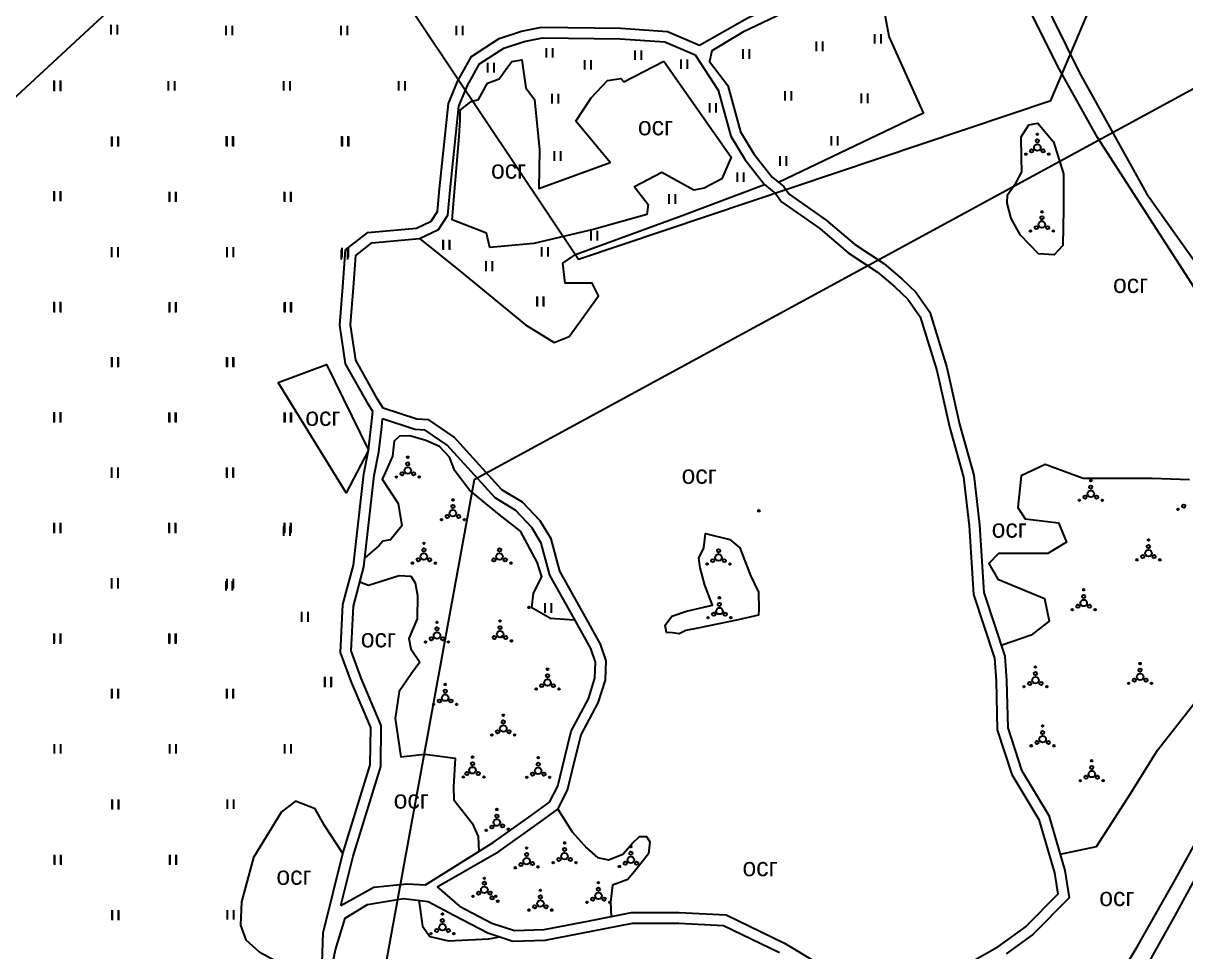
# Model space of a CAD drawing. Header units: millimetres. Extents: x 1379499 to 1411715, y 5652947 to 5671991.
# Drawn here: x 1403569 to 1404009.4, y 5659972.9 to 5660324.7 of the extents above; entities that cross this region are included whole.
import ezdxf

# ---------------------------------------------------------------- set-up
doc = ezdxf.new("R2010")
doc.units = ezdxf.units.MM
doc.layers.add('_5Інше', color=252, linetype='Continuous', lineweight=25)
doc.layers.add('вулиці', color=7, linetype='Continuous')
doc.layers.add('на область', color=5, linetype='Continuous')
picture_1 = doc.add_image_def('image1.bmp', size_in_pixel=(3370, 2384))

# ---------------------------------------------------------------- blocks, each defined once
blk = doc.blocks.new('ТуріяПрибер')
at = {"layer": '_5Інше', "color": 160}
blk.add_lwpolyline([(46768, 24208), (46922, 24778), (46918, 24781), (46924, 24984), (46963, 24986), (46960, 25058), (46917, 25059), (46916, 25122), (47042, 25306), (47065, 25943), (47093, 25540), (47164, 25902), (47092, 25992), (47088, 26106), (46993, 26442), (47127, 26627), (47198, 27064), (47524, 27366), (47631, 27206), (47810, 27266), (47842, 27342), (47995, 27705)], dxfattribs=at)
blk = doc.blocks.new('ТуріяВодоох')
at = {"layer": '_5Інше', "color": 140}
blk.add_lwpolyline([(48682, 27510), (48729, 27348), (48132, 27408), (47610, 27124), (47504, 26544), (47282, 26450), (47208, 26336), (47222, 26234), (47363, 26200), (47363, 26078), (47280, 26086), (47240, 25798), (47150, 25804), (47109, 25544), (47065, 25543), (47056, 25444), (47121, 25294), (47100, 25160), (46916, 25122), (46917, 25059), (46964, 25058), (46928, 24645)], dxfattribs=at)

msp = doc.modelspace()

# ---------------------------------------------------------------- linework, layer by layer
at = {"layer": 'вулиці', "color": 7, "lineweight": -2}
for p, q in [((1403602.37, 5660320.43), (1403602.37, 5660324.03)), ((1403602.37, 5660320.43), (1403602.37, 5660324.03)), ((1403604.77, 5660320.43), (1403604.77, 5660324.03)), ((1403604.77, 5660320.43), (1403604.77, 5660324.03)), ((1403645.89, 5660320.11), (1403645.89, 5660323.71)), ((1403648.29, 5660320.11), (1403648.29, 5660323.71)), ((1403689.52, 5660320.11), (1403689.52, 5660323.71)), ((1403691.92, 5660320.11), (1403691.92, 5660323.71)), ((1403733.16, 5660320.11), (1403733.16, 5660323.71)), ((1403733.16, 5660320.11), (1403733.16, 5660323.71)), ((1403735.56, 5660320.11), (1403735.56, 5660323.71)), ((1403735.56, 5660320.11), (1403735.56, 5660323.71)), ((1403891.59, 5660316.96), (1403891.59, 5660320.56)), ((1403893.99, 5660316.96), (1403893.99, 5660320.56)), ((1403767.2, 5660311.69), (1403767.2, 5660315.29)), ((1403769.6, 5660311.69), (1403769.6, 5660315.29)), ((1403841.74, 5660311.26), (1403841.74, 5660314.86)), ((1403844.14, 5660311.26), (1403844.14, 5660314.86)), ((1403869.52, 5660314.11), (1403869.52, 5660317.71)), ((1403871.92, 5660314.11), (1403871.92, 5660317.71)), ((1403781.77, 5660307.13), (1403781.77, 5660310.73)), ((1403784.17, 5660307.13), (1403784.17, 5660310.73)), ((1403800.9, 5660310.82), (1403800.9, 5660314.42)), ((1403803.3, 5660310.82), (1403803.3, 5660314.42)), ((1403818.29, 5660307.35), (1403818.29, 5660310.95)), ((1403820.69, 5660307.35), (1403820.69, 5660310.95)), ((1403745.03, 5660306.04), (1403745.03, 5660309.64)), ((1403747.43, 5660306.04), (1403747.43, 5660309.64)), ((1403580.71, 5660299.39), (1403580.71, 5660302.99)), ((1403580.75, 5660299.15), (1403580.75, 5660302.75)), ((1403580.75, 5660299.15), (1403580.75, 5660302.75)), ((1403580.8, 5660299.27), (1403580.8, 5660302.87)), ((1403580.8, 5660298.91), (1403580.8, 5660302.51)), ((1403583.11, 5660299.39), (1403583.11, 5660302.99)), ((1403583.15, 5660299.15), (1403583.15, 5660302.75)), ((1403583.15, 5660299.15), (1403583.15, 5660302.75)), ((1403583.2, 5660299.27), (1403583.2, 5660302.87)), ((1403583.2, 5660298.91), (1403583.2, 5660302.51)), ((1403624.07, 5660299.16), (1403624.07, 5660302.76)), ((1403626.47, 5660299.16), (1403626.47, 5660302.76)), ((1403667.71, 5660299.16), (1403667.71, 5660302.76)), ((1403670.11, 5660299.16), (1403670.11, 5660302.76)), ((1403711.34, 5660299.16), (1403711.34, 5660302.76)), ((1403713.74, 5660299.16), (1403713.74, 5660302.76)), ((1403769.38, 5660294.32), (1403769.38, 5660297.92)), ((1403771.78, 5660294.32), (1403771.78, 5660297.92)), ((1403857.65, 5660295.38), (1403857.65, 5660298.98)), ((1403860.05, 5660295.38), (1403860.05, 5660298.98)), ((1403886.61, 5660294.43), (1403886.61, 5660298.03)), ((1403889.01, 5660294.43), (1403889.01, 5660298.03)), ((1403829.16, 5660290.84), (1403829.16, 5660294.44)), ((1403831.56, 5660290.84), (1403831.56, 5660294.44)), ((1403602.57, 5660278.19), (1403602.57, 5660281.79)), ((1403602.62, 5660277.95), (1403602.62, 5660281.55)), ((1403602.62, 5660277.95), (1403602.62, 5660281.55)), ((1403602.67, 5660278.08), (1403602.67, 5660281.68)), ((1403604.97, 5660278.19), (1403604.97, 5660281.79)), ((1403605.02, 5660277.95), (1403605.02, 5660281.55)), ((1403605.02, 5660277.95), (1403605.02, 5660281.55)), ((1403605.07, 5660278.08), (1403605.07, 5660281.68)), ((1403646.05, 5660278.28), (1403646.05, 5660281.88)), ((1403646.05, 5660278.28), (1403646.05, 5660281.88)), ((1403646.21, 5660278.19), (1403646.21, 5660281.79)), ((1403646.26, 5660277.95), (1403646.26, 5660281.55)), ((1403646.26, 5660277.95), (1403646.26, 5660281.55)), ((1403646.31, 5660278.08), (1403646.31, 5660281.68)), ((1403648.45, 5660278.28), (1403648.45, 5660281.88)), ((1403648.45, 5660278.28), (1403648.45, 5660281.88)), ((1403648.61, 5660278.19), (1403648.61, 5660281.79)), ((1403648.66, 5660277.95), (1403648.66, 5660281.55)), ((1403648.66, 5660277.95), (1403648.66, 5660281.55)), ((1403648.71, 5660278.08), (1403648.71, 5660281.68)), ((1403689.69, 5660278.28), (1403689.69, 5660281.88)), ((1403689.85, 5660278.19), (1403689.85, 5660281.79)), ((1403689.85, 5660278.19), (1403689.85, 5660281.79)), ((1403689.89, 5660277.95), (1403689.89, 5660281.55)), ((1403689.89, 5660277.95), (1403689.89, 5660281.55)), ((1403689.89, 5660277.95), (1403689.89, 5660281.55)), ((1403689.94, 5660278.08), (1403689.94, 5660281.68)), ((1403692.09, 5660278.28), (1403692.09, 5660281.88)), ((1403692.25, 5660278.19), (1403692.25, 5660281.79)), ((1403692.25, 5660278.19), (1403692.25, 5660281.79)), ((1403692.29, 5660277.95), (1403692.29, 5660281.55)), ((1403692.29, 5660277.95), (1403692.29, 5660281.55)), ((1403692.29, 5660277.95), (1403692.29, 5660281.55)), ((1403692.29, 5660277.95), (1403692.29, 5660281.55)), ((1403692.34, 5660278.08), (1403692.34, 5660281.68)), ((1403875.21, 5660278.3), (1403875.21, 5660281.9)), ((1403877.61, 5660278.3), (1403877.61, 5660281.9)), ((1403770.25, 5660272.6), (1403770.25, 5660276.2)), ((1403772.65, 5660272.6), (1403772.65, 5660276.2)), ((1403855.75, 5660270.71), (1403855.75, 5660274.31)), ((1403858.15, 5660270.71), (1403858.15, 5660274.31)), ((1403839.6, 5660264.56), (1403839.6, 5660268.16)), ((1403842, 5660264.56), (1403842, 5660268.16)), ((1403580.71, 5660257.48), (1403580.71, 5660261.08)), ((1403580.71, 5660257.48), (1403580.71, 5660261.08)), ((1403580.75, 5660257.24), (1403580.75, 5660260.84)), ((1403580.75, 5660257.24), (1403580.75, 5660260.84)), ((1403580.75, 5660257.24), (1403580.75, 5660260.84)), ((1403580.8, 5660257.36), (1403580.8, 5660260.96)), ((1403583.11, 5660257.48), (1403583.11, 5660261.08)), ((1403583.11, 5660257.48), (1403583.11, 5660261.08)), ((1403583.15, 5660257.24), (1403583.15, 5660260.84)), ((1403583.15, 5660257.24), (1403583.15, 5660260.84)), ((1403583.15, 5660257.24), (1403583.15, 5660260.84)), ((1403583.2, 5660257.36), (1403583.2, 5660260.96)), ((1403624.39, 5660257.24), (1403624.39, 5660260.84)), ((1403624.39, 5660257.24), (1403624.39, 5660260.84)), ((1403624.44, 5660257), (1403624.44, 5660260.6)), ((1403624.49, 5660257.12), (1403624.49, 5660260.72)), ((1403626.79, 5660257.24), (1403626.79, 5660260.84)), ((1403626.79, 5660257.24), (1403626.79, 5660260.84)), ((1403626.84, 5660257), (1403626.84, 5660260.6)), ((1403626.89, 5660257.12), (1403626.89, 5660260.72)), ((1403668.03, 5660257.24), (1403668.03, 5660260.84)), ((1403668.03, 5660257.24), (1403668.03, 5660260.84)), ((1403668.03, 5660257.24), (1403668.03, 5660260.84)), ((1403668.07, 5660257), (1403668.07, 5660260.6)), ((1403668.12, 5660257.12), (1403668.12, 5660260.72)), ((1403670.43, 5660257.24), (1403670.43, 5660260.84)), ((1403670.43, 5660257.24), (1403670.43, 5660260.84)), ((1403670.43, 5660257.24), (1403670.43, 5660260.84)), ((1403670.43, 5660257.24), (1403670.43, 5660260.84)), ((1403670.47, 5660257), (1403670.47, 5660260.6)), ((1403670.52, 5660257.12), (1403670.52, 5660260.72)), ((1403813.73, 5660256.31), (1403813.73, 5660259.91)), ((1403816.13, 5660256.31), (1403816.13, 5660259.91)), ((1403784.16, 5660242.41), (1403784.16, 5660246.01)), ((1403786.56, 5660242.41), (1403786.56, 5660246.01)), ((1403728.12, 5660239.07), (1403728.12, 5660242.67)), ((1403728.17, 5660238.83), (1403728.17, 5660242.43)), ((1403730.52, 5660239.07), (1403730.52, 5660242.67)), ((1403730.57, 5660238.83), (1403730.57, 5660242.43)), ((1403602.57, 5660236.28), (1403602.57, 5660239.88)), ((1403602.62, 5660236.04), (1403602.62, 5660239.64)), ((1403604.97, 5660236.28), (1403604.97, 5660239.88)), ((1403605.02, 5660236.04), (1403605.02, 5660239.64)), ((1403646.21, 5660236.28), (1403646.21, 5660239.88)), ((1403646.26, 5660236.04), (1403646.26, 5660239.64)), ((1403648.61, 5660236.28), (1403648.61, 5660239.88)), ((1403648.66, 5660236.04), (1403648.66, 5660239.64)), ((1403689.53, 5660235.2), (1403689.53, 5660238.8)), ((1403689.53, 5660235.2), (1403689.53, 5660238.8)), ((1403689.89, 5660236.04), (1403689.89, 5660239.64)), ((1403689.89, 5660236.04), (1403689.89, 5660239.64)), ((1403691.93, 5660235.2), (1403691.93, 5660238.8)), ((1403691.93, 5660235.2), (1403691.93, 5660238.8)), ((1403692.29, 5660236.04), (1403692.29, 5660239.64)), ((1403692.29, 5660236.04), (1403692.29, 5660239.64)), ((1403765.45, 5660236.26), (1403765.45, 5660239.86)), ((1403767.85, 5660236.26), (1403767.85, 5660239.86)), ((1403744.39, 5660230.95), (1403744.39, 5660234.55)), ((1403744.44, 5660230.71), (1403744.44, 5660234.31)), ((1403746.79, 5660230.95), (1403746.79, 5660234.55)), ((1403746.84, 5660230.71), (1403746.84, 5660234.31)), ((1403580.71, 5660215.57), (1403580.71, 5660219.17)), ((1403580.75, 5660215.33), (1403580.75, 5660218.93)), ((1403580.75, 5660215.33), (1403580.75, 5660218.93)), ((1403580.8, 5660215.09), (1403580.8, 5660218.69)), ((1403580.92, 5660215.4), (1403580.92, 5660219)), ((1403580.92, 5660215.4), (1403580.92, 5660219)), ((1403583.11, 5660215.57), (1403583.11, 5660219.17)), ((1403583.15, 5660215.33), (1403583.15, 5660218.93)), ((1403583.15, 5660215.33), (1403583.15, 5660218.93)), ((1403583.2, 5660215.09), (1403583.2, 5660218.69)), ((1403583.32, 5660215.4), (1403583.32, 5660219)), ((1403583.32, 5660215.4), (1403583.32, 5660219)), ((1403624.39, 5660215.33), (1403624.39, 5660218.93)), ((1403624.44, 5660215.09), (1403624.44, 5660218.69)), ((1403624.56, 5660215.4), (1403624.56, 5660219)), ((1403626.79, 5660215.33), (1403626.79, 5660218.93)), ((1403626.84, 5660215.09), (1403626.84, 5660218.69)), ((1403626.96, 5660215.4), (1403626.96, 5660219)), ((1403668.03, 5660215.33), (1403668.03, 5660218.93)), ((1403668.03, 5660215.33), (1403668.03, 5660218.93)), ((1403668.07, 5660215.09), (1403668.07, 5660218.69)), ((1403668.2, 5660215.4), (1403668.2, 5660219)), ((1403670.43, 5660215.33), (1403670.43, 5660218.93)), ((1403670.43, 5660215.33), (1403670.43, 5660218.93)), ((1403670.47, 5660215.09), (1403670.47, 5660218.69)), ((1403670.6, 5660215.4), (1403670.6, 5660219)), ((1403763.74, 5660217.6), (1403763.74, 5660221.2)), ((1403763.78, 5660217.37), (1403763.78, 5660220.97)), ((1403766.14, 5660217.6), (1403766.14, 5660221.2)), ((1403766.18, 5660217.37), (1403766.18, 5660220.97)), ((1403602.53, 5660194.61), (1403602.53, 5660198.21)), ((1403602.57, 5660194.37), (1403602.57, 5660197.97)), ((1403602.57, 5660194.37), (1403602.57, 5660197.97)), ((1403602.62, 5660194.5), (1403602.62, 5660198.1)), ((1403602.62, 5660194.5), (1403602.62, 5660198.1)), ((1403602.74, 5660194.45), (1403602.74, 5660198.05)), ((1403604.93, 5660194.61), (1403604.93, 5660198.21)), ((1403604.97, 5660194.37), (1403604.97, 5660197.97)), ((1403604.97, 5660194.37), (1403604.97, 5660197.97)), ((1403605.02, 5660194.5), (1403605.02, 5660198.1)), ((1403605.02, 5660194.5), (1403605.02, 5660198.1)), ((1403605.14, 5660194.45), (1403605.14, 5660198.05)), ((1403646.16, 5660194.61), (1403646.16, 5660198.21)), ((1403646.16, 5660194.61), (1403646.16, 5660198.21)), ((1403646.21, 5660194.37), (1403646.21, 5660197.97)), ((1403646.21, 5660194.37), (1403646.21, 5660197.97)), ((1403646.26, 5660194.5), (1403646.26, 5660198.1)), ((1403646.26, 5660194.5), (1403646.26, 5660198.1)), ((1403646.38, 5660194.45), (1403646.38, 5660198.05)), ((1403648.56, 5660194.61), (1403648.56, 5660198.21)), ((1403648.56, 5660194.61), (1403648.56, 5660198.21)), ((1403648.61, 5660194.37), (1403648.61, 5660197.97)), ((1403648.61, 5660194.37), (1403648.61, 5660197.97)), ((1403648.66, 5660194.5), (1403648.66, 5660198.1)), ((1403648.66, 5660194.5), (1403648.66, 5660198.1)), ((1403648.78, 5660194.45), (1403648.78, 5660198.05)), ((1403580.71, 5660173.66), (1403580.71, 5660177.26)), ((1403580.75, 5660173.42), (1403580.75, 5660177.02)), ((1403580.88, 5660173.73), (1403580.88, 5660177.33)), ((1403580.92, 5660173.49), (1403580.92, 5660177.09)), ((1403580.92, 5660173.49), (1403580.92, 5660177.09)), ((1403583.11, 5660173.66), (1403583.11, 5660177.26)), ((1403583.15, 5660173.42), (1403583.15, 5660177.02)), ((1403583.28, 5660173.73), (1403583.28, 5660177.33)), ((1403583.32, 5660173.49), (1403583.32, 5660177.09)), ((1403583.32, 5660173.49), (1403583.32, 5660177.09)), ((1403624.35, 5660173.66), (1403624.35, 5660177.26)), ((1403624.39, 5660173.42), (1403624.39, 5660177.02)), ((1403624.44, 5660173.54), (1403624.44, 5660177.14)), ((1403624.56, 5660173.49), (1403624.56, 5660177.09)), ((1403626.75, 5660173.66), (1403626.75, 5660177.26)), ((1403626.79, 5660173.42), (1403626.79, 5660177.02)), ((1403626.84, 5660173.54), (1403626.84, 5660177.14)), ((1403626.96, 5660173.49), (1403626.96, 5660177.09)), ((1403667.98, 5660173.66), (1403667.98, 5660177.26)), ((1403668.03, 5660173.42), (1403668.03, 5660177.02)), ((1403668.03, 5660173.42), (1403668.03, 5660177.02)), ((1403668.08, 5660173.54), (1403668.08, 5660177.14)), ((1403668.2, 5660173.49), (1403668.2, 5660177.09)), ((1403670.38, 5660173.66), (1403670.38, 5660177.26)), ((1403670.43, 5660173.42), (1403670.43, 5660177.02)), ((1403670.43, 5660173.42), (1403670.43, 5660177.02)), ((1403670.48, 5660173.54), (1403670.48, 5660177.14)), ((1403670.6, 5660173.49), (1403670.6, 5660177.09)), ((1403602.53, 5660152.7), (1403602.53, 5660156.3)), ((1403604.93, 5660152.7), (1403604.93, 5660156.3)), ((1403646.16, 5660152.7), (1403646.16, 5660156.3)), ((1403646.16, 5660152.7), (1403646.16, 5660156.3)), ((1403648.56, 5660152.7), (1403648.56, 5660156.3)), ((1403648.56, 5660152.7), (1403648.56, 5660156.3)), ((1403602.57, 5660152.46), (1403602.57, 5660156.06)), ((1403602.57, 5660152.46), (1403602.57, 5660156.06)), ((1403602.62, 5660152.59), (1403602.62, 5660156.19)), ((1403604.97, 5660152.46), (1403604.97, 5660156.06)), ((1403604.97, 5660152.46), (1403604.97, 5660156.06)), ((1403605.02, 5660152.59), (1403605.02, 5660156.19)), ((1403646.21, 5660152.46), (1403646.21, 5660156.06)), ((1403646.21, 5660152.46), (1403646.21, 5660156.06)), ((1403646.21, 5660152.46), (1403646.21, 5660156.06)), ((1403646.26, 5660152.59), (1403646.26, 5660156.19)), ((1403648.61, 5660152.46), (1403648.61, 5660156.06)), ((1403648.61, 5660152.46), (1403648.61, 5660156.06)), ((1403648.61, 5660152.46), (1403648.61, 5660156.06)), ((1403648.61, 5660152.46), (1403648.61, 5660156.06)), ((1403648.66, 5660152.59), (1403648.66, 5660156.19)), ((1403580.71, 5660131.75), (1403580.71, 5660135.35)), ((1403580.71, 5660131.75), (1403580.71, 5660135.35)), ((1403580.75, 5660131.51), (1403580.75, 5660135.11)), ((1403580.8, 5660131.63), (1403580.8, 5660135.23)), ((1403583.11, 5660131.75), (1403583.11, 5660135.35)), ((1403583.11, 5660131.75), (1403583.11, 5660135.35)), ((1403583.15, 5660131.51), (1403583.15, 5660135.11)), ((1403583.2, 5660131.63), (1403583.2, 5660135.23)), ((1403624.35, 5660131.75), (1403624.35, 5660135.35)), ((1403624.35, 5660131.75), (1403624.35, 5660135.35)), ((1403624.35, 5660131.75), (1403624.35, 5660135.35)), ((1403624.39, 5660131.51), (1403624.39, 5660135.11)), ((1403624.44, 5660131.63), (1403624.44, 5660135.23)), ((1403626.75, 5660131.75), (1403626.75, 5660135.35)), ((1403626.75, 5660131.75), (1403626.75, 5660135.35)), ((1403626.75, 5660131.75), (1403626.75, 5660135.35)), ((1403626.75, 5660131.75), (1403626.75, 5660135.35)), ((1403626.79, 5660131.51), (1403626.79, 5660135.11)), ((1403626.84, 5660131.63), (1403626.84, 5660135.23)), ((1403667.98, 5660131.75), (1403667.98, 5660135.35)), ((1403667.98, 5660131.75), (1403667.98, 5660135.35)), ((1403668.08, 5660131.63), (1403668.08, 5660135.23)), ((1403670.38, 5660131.75), (1403670.38, 5660135.35)), ((1403670.38, 5660131.75), (1403670.38, 5660135.35)), ((1403670.48, 5660131.63), (1403670.48, 5660135.23)), ((1403667.71, 5660130.43), (1403667.71, 5660134.03)), ((1403667.71, 5660130.43), (1403667.71, 5660134.03)), ((1403670.11, 5660130.43), (1403670.11, 5660134.03)), ((1403670.11, 5660130.43), (1403670.11, 5660134.03)), ((1403602.53, 5660110.79), (1403602.53, 5660114.39)), ((1403602.57, 5660110.55), (1403602.57, 5660114.15)), ((1403604.93, 5660110.79), (1403604.93, 5660114.39)), ((1403604.97, 5660110.55), (1403604.97, 5660114.15)), ((1403645.84, 5660109.71), (1403645.84, 5660113.31)), ((1403645.84, 5660109.71), (1403645.84, 5660113.31)), ((1403646.21, 5660110.55), (1403646.21, 5660114.15)), ((1403646.21, 5660110.55), (1403646.21, 5660114.15)), ((1403648.24, 5660109.71), (1403648.24, 5660113.31)), ((1403648.24, 5660109.71), (1403648.24, 5660113.31)), ((1403648.61, 5660110.55), (1403648.61, 5660114.15)), ((1403648.61, 5660110.55), (1403648.61, 5660114.15)), ((1403674.53, 5660098.13), (1403674.53, 5660101.73)), ((1403674.57, 5660097.89), (1403674.57, 5660101.49)), ((1403676.93, 5660098.13), (1403676.93, 5660101.73)), ((1403676.97, 5660097.89), (1403676.97, 5660101.49)), ((1403580.71, 5660089.84), (1403580.71, 5660093.44)), ((1403580.75, 5660089.6), (1403580.75, 5660093.2)), ((1403580.88, 5660089.91), (1403580.88, 5660093.51)), ((1403583.11, 5660089.84), (1403583.11, 5660093.44)), ((1403583.15, 5660089.6), (1403583.15, 5660093.2)), ((1403583.28, 5660089.91), (1403583.28, 5660093.51)), ((1403624.35, 5660089.84), (1403624.35, 5660093.44)), ((1403624.35, 5660089.84), (1403624.35, 5660093.44)), ((1403624.39, 5660089.6), (1403624.39, 5660093.2)), ((1403624.51, 5660089.91), (1403624.51, 5660093.51)), ((1403626.75, 5660089.84), (1403626.75, 5660093.44)), ((1403626.75, 5660089.84), (1403626.75, 5660093.44)), ((1403626.79, 5660089.6), (1403626.79, 5660093.2)), ((1403626.91, 5660089.91), (1403626.91, 5660093.51)), ((1403683.26, 5660073.35), (1403683.26, 5660076.95)), ((1403683.43, 5660073.42), (1403683.43, 5660077.02)), ((1403685.66, 5660073.35), (1403685.66, 5660076.95)), ((1403685.83, 5660073.42), (1403685.83, 5660077.02)), ((1403602.69, 5660068.96), (1403602.69, 5660072.56)), ((1403605.09, 5660068.96), (1403605.09, 5660072.56)), ((1403646.33, 5660068.96), (1403646.33, 5660072.56)), ((1403648.73, 5660068.96), (1403648.73, 5660072.56)), ((1403683.31, 5660073.11), (1403683.31, 5660076.71)), ((1403685.71, 5660073.11), (1403685.71, 5660076.71)), ((1403602.53, 5660068.88), (1403602.53, 5660072.48)), ((1403604.93, 5660068.88), (1403604.93, 5660072.48)), ((1403646.16, 5660068.88), (1403646.16, 5660072.48)), ((1403648.56, 5660068.88), (1403648.56, 5660072.48)), ((1403580.88, 5660048), (1403580.88, 5660051.6)), ((1403583.28, 5660048), (1403583.28, 5660051.6)), ((1403624.51, 5660048), (1403624.51, 5660051.6)), ((1403626.91, 5660048), (1403626.91, 5660051.6)), ((1403668.15, 5660048), (1403668.15, 5660051.6)), ((1403668.15, 5660048), (1403668.15, 5660051.6)), ((1403670.55, 5660048), (1403670.55, 5660051.6)), ((1403670.55, 5660048), (1403670.55, 5660051.6)), ((1403602.74, 5660027), (1403602.74, 5660030.6)), ((1403602.79, 5660026.77), (1403602.79, 5660030.37)), ((1403602.84, 5660026.89), (1403602.84, 5660030.49)), ((1403602.84, 5660026.89), (1403602.84, 5660030.49)), ((1403605.14, 5660027), (1403605.14, 5660030.6)), ((1403605.19, 5660026.77), (1403605.19, 5660030.37)), ((1403605.24, 5660026.89), (1403605.24, 5660030.49)), ((1403605.24, 5660026.89), (1403605.24, 5660030.49)), ((1403646.38, 5660027), (1403646.38, 5660030.6)), ((1403646.38, 5660027), (1403646.38, 5660030.6)), ((1403648.78, 5660027), (1403648.78, 5660030.6)), ((1403648.78, 5660027), (1403648.78, 5660030.6)), ((1403580.92, 5660006.05), (1403580.92, 5660009.65)), ((1403580.97, 5660005.81), (1403580.97, 5660009.41)), ((1403583.32, 5660006.05), (1403583.32, 5660009.65)), ((1403583.37, 5660005.81), (1403583.37, 5660009.41)), ((1403624.56, 5660006.05), (1403624.56, 5660009.65)), ((1403624.61, 5660005.81), (1403624.61, 5660009.41)), ((1403624.66, 5660005.93), (1403624.66, 5660009.53)), ((1403626.96, 5660006.05), (1403626.96, 5660009.65)), ((1403627.01, 5660005.81), (1403627.01, 5660009.41)), ((1403627.06, 5660005.93), (1403627.06, 5660009.53)), ((1403602.74, 5659985.09), (1403602.74, 5659988.69)), ((1403602.79, 5659984.86), (1403602.79, 5659988.46)), ((1403602.79, 5659984.86), (1403602.79, 5659988.46)), ((1403602.84, 5659984.98), (1403602.84, 5659988.58)), ((1403605.14, 5659985.09), (1403605.14, 5659988.69)), ((1403605.19, 5659984.86), (1403605.19, 5659988.46)), ((1403605.19, 5659984.86), (1403605.19, 5659988.46)), ((1403605.24, 5659984.98), (1403605.24, 5659988.58)), ((1403646.38, 5659985.09), (1403646.38, 5659988.69)), ((1403646.38, 5659985.09), (1403646.38, 5659988.69)), ((1403648.78, 5659985.09), (1403648.78, 5659988.69)), ((1403648.78, 5659985.09), (1403648.78, 5659988.69))]:
    msp.add_line(p, q, dxfattribs=at)
at = {"layer": 'вулиці', "color": 7}
for p, q in [((1403766.76, 5660101.34), (1403766.76, 5660104.94)), ((1403769.16, 5660101.34), (1403769.16, 5660104.94))]:
    msp.add_line(p, q, dxfattribs=at)
for points in [[(1404032.49, 5660193.72), (1404005.79, 5660235.23), (1403976.03, 5660281.34), (1403960.91, 5660308.32), (1403942.04, 5660346.62), (1403922.48, 5660381.64), (1403916.84, 5660390.53), (1403901.74, 5660430.61), (1403892.91, 5660446.39), (1403888.32, 5660449.11)], [(1403943.95, 5660357.11), (1403969.15, 5660305.87), (1403994.58, 5660260.14), (1404024.1, 5660218.62), (1404048.84, 5660180.19), (1404063.19, 5660158.46), (1404073.93, 5660143.57), (1404079.51, 5660139.82), (1404117.76, 5660137.45), (1404169.6, 5660131.78), (1404192.18, 5660126.91), (1404194.52, 5660129.75), (1404202.59, 5660148.43), (1404208.06, 5660156.61), (1404210.71, 5660155.49), (1404209.39, 5660150.1), (1404196.87, 5660127.21), (1404226.19, 5660118.04), (1404247.62, 5660107.42), (1404257.41, 5660101.85), (1404271.51, 5660097.98), (1404291.73, 5660096.96), (1404298.12, 5660097.07)], [(1403859.17, 5660329.68), (1403841.57, 5660321.31), (1403829.83, 5660314.19), (1403829, 5660310.22), (1403835.91, 5660301.13), (1403840.73, 5660283.54), (1403845.76, 5660275.17), (1403852.68, 5660266.38), (1403857.12, 5660262.81), (1403859.17, 5660259.89), (1403873.21, 5660250.05), (1403883.93, 5660240.95), (1403895.03, 5660233.62), (1403901.95, 5660227.76), (1403907.19, 5660222.74), (1403912.43, 5660215.2), (1403918.93, 5660194.2), (1403923.75, 5660172.77), (1403929.2, 5660153.51), (1403931.3, 5660134.67), (1403932.98, 5660109.04), (1403940.94, 5660084.93), (1403941.57, 5660075.72), (1403941.98, 5660057.71), (1403947.23, 5660041.71), (1403957.5, 5660024.55), (1403963.57, 5660003.62), (1403965.26, 5659993.28), (1403951.43, 5659979.46), (1403941.37, 5659972.13)], [(1403701.45, 5660177.6), (1403699.77, 5660180.24), (1403691.12, 5660195.66), (1403688.99, 5660210.31), (1403690.11, 5660224.87), (1403691.11, 5660238.79), (1403699.53, 5660245.4), (1403718.06, 5660247), (1403723.55, 5660249.64), (1403725.94, 5660253.31), (1403726.74, 5660261.94), (1403730.07, 5660294.26), (1403733.7, 5660302.9), (1403738.81, 5660312.09), (1403749.36, 5660318.87), (1403757.79, 5660321.68), (1403765.35, 5660323.19), (1403795.36, 5660322.83), (1403813.08, 5660321.58), (1403825.16, 5660316.33)], [(1403725.82, 5659997.47), (1403749.23, 5660010.9), (1403763.76, 5660021.27), (1403771.51, 5660026.94), (1403775.25, 5660034.16), (1403778.02, 5660045.64), (1403780.38, 5660055.04), (1403786.87, 5660067.16), (1403789.54, 5660075.83), (1403789.87, 5660083.16), (1403787.65, 5660089.38), (1403781.86, 5660099.9), (1403772.29, 5660117.12), (1403768.96, 5660129.34), (1403764.84, 5660136.11), (1403758.15, 5660143.18), (1403750.37, 5660147.95), (1403732.29, 5660167.85), (1403722.65, 5660174.37), (1403718.14, 5660174.69), (1403705.38, 5660178.88), (1403703.2, 5660182.3), (1403694.97, 5660196.97), (1403693.01, 5660210.45), (1403694.1, 5660224.57), (1403694.97, 5660236.74), (1403701.06, 5660241.52), (1403719.14, 5660243.07), (1403726.29, 5660246.52), (1403729.83, 5660251.95), (1403730.72, 5660261.55), (1403733.99, 5660293.26), (1403737.3, 5660301.15), (1403741.81, 5660309.27), (1403751.1, 5660315.24), (1403758.82, 5660317.81), (1403765.72, 5660319.19), (1403795.19, 5660318.83), (1403812.11, 5660317.64), (1403823.57, 5660312.66)], [(1403811.67, 5660310.34), (1403837.19, 5660273.98), (1403833.65, 5660265.72), (1403827.03, 5660262.18), (1403823.01, 5660261.47), (1403810.96, 5660268.08), (1403800.56, 5660262.65), (1403805.76, 5660256.04), (1403805.29, 5660252.26), (1403785.44, 5660246.6), (1403762.51, 5660241.17), (1403745.73, 5660239.75), (1403744.55, 5660245.18), (1403731.55, 5660250.14), (1403734.11, 5660281.77), (1403734.6, 5660288.13), (1403734.6, 5660291.81), (1403738.76, 5660294.99), (1403741.46, 5660295.85), (1403744.89, 5660301.97), (1403749.3, 5660303.68), (1403752.61, 5660308.21), (1403754.08, 5660310.17), (1403757.88, 5660310.78), (1403759.48, 5660300.26), (1403762.66, 5660295.85), (1403764.62, 5660276.75), (1403764.38, 5660262.06), (1403791.34, 5660271.97), (1403778.35, 5660287.52), (1403784.11, 5660296.46), (1403790.36, 5660302.95), (1403795.39, 5660303.81), (1403796.49, 5660302.46), (1403811.67, 5660310.34)], [(1403823.57, 5660312.66), (1403832.26, 5660299.32), (1403837.02, 5660281.96), (1403842.46, 5660272.89), (1403849.82, 5660263.55), (1403854.18, 5660260.04), (1403856.3, 5660257.02), (1403870.77, 5660246.88), (1403881.52, 5660237.75), (1403892.63, 5660230.42), (1403899.27, 5660224.79), (1403904.13, 5660220.13), (1403908.79, 5660213.43), (1403915.06, 5660193.16), (1403919.87, 5660171.79), (1403925.26, 5660152.74), (1403927.31, 5660134.32), (1403929.02, 5660108.27), (1403936.98, 5660084.15), (1403937.57, 5660075.53), (1403938, 5660057.03), (1403943.57, 5660040.04), (1403953.8, 5660022.94), (1403959.66, 5660002.74), (1403960.98, 5659994.66), (1403948.82, 5659982.51), (1403937.96, 5659974.6)], [(1403949.97, 5660286.19), (1403953.4, 5660286.88), (1403959.31, 5660279.74), (1403963.16, 5660267.65), (1403963.16, 5660254.19), (1403962.89, 5660240.46), (1403959.59, 5660236.89), (1403953.68, 5660237.3), (1403946.8, 5660244.44), (1403943.23, 5660250.76), (1403941.72, 5660256.53), (1403941.86, 5660259.69), (1403945.15, 5660264.36), (1403947.35, 5660268.34), (1403947.22, 5660273.69), (1403947.08, 5660281.66), (1403949.97, 5660286.19)], [(1403721.47, 5659998.25), (1403747.06, 5660014.27), (1403761.42, 5660024.51), (1403768.39, 5660029.61), (1403771.48, 5660035.57), (1403774.14, 5660046.59), (1403776.62, 5660056.49), (1403783.16, 5660068.71), (1403785.56, 5660076.52), (1403785.84, 5660082.55), (1403783.99, 5660087.73), (1403778.36, 5660097.96), (1403768.56, 5660115.6), (1403765.25, 5660127.74), (1403761.64, 5660133.67), (1403755.61, 5660140.04), (1403747.79, 5660144.84), (1403729.65, 5660164.8), (1403721.3, 5660170.46), (1403717.36, 5660170.73), (1403705.16, 5660174.74)], [(1403777.75, 5660098.55), (1403768.72, 5660099.21), (1403761.67, 5660103.22), (1403762.28, 5660108.69), (1403765.44, 5660114.88), (1403763.74, 5660120.47), (1403757.41, 5660132.28), (1403749.26, 5660138.59), (1403738.06, 5660147.75), (1403732.46, 5660155.16), (1403730.47, 5660160.27), (1403726.68, 5660164.36), (1403721.51, 5660166.57), (1403715.46, 5660168.39), (1403711.61, 5660168.27), (1403709.6, 5660166.32), (1403708.9, 5660160.65), (1403706.19, 5660154.29), (1403704.93, 5660151.96), (1403711.04, 5660142.67), (1403712.46, 5660134.31), (1403708.13, 5660129.02), (1403705.22, 5660128.49), (1403703.72, 5660126.64), (1403698.42, 5660122.16)], [(1404010.78, 5660151.71), (1403996.68, 5660152.22), (1403979.82, 5660152.22), (1403970.51, 5660152.22), (1403956.16, 5660157.5), (1403947.1, 5660153.22), (1403945.84, 5660141.15), (1403948.61, 5660136.88), (1403961.2, 5660135.37), (1403964.22, 5660128.08), (1403957.17, 5660123.81), (1403938.54, 5660123.81), (1403934.77, 5660120.03), (1403938.29, 5660114), (1403955.91, 5660106.71), (1403957.67, 5660098.16), (1403950.88, 5660092.88), (1403939.82, 5660089.06)], [(1403824.95, 5660122.04), (1403826.87, 5660125.98), (1403827.51, 5660131.31), (1403836.68, 5660129.07), (1403840.52, 5660125.88), (1403844.47, 5660115.43), (1403847.56, 5660109.15), (1403847.67, 5660102.75), (1403847.56, 5660100.41), (1403839.88, 5660098.6), (1403824.52, 5660095.51), (1403820.05, 5660094.55), (1403817.48, 5660093.38), (1403815.03, 5660093.7), (1403812.69, 5660093.8), (1403812.26, 5660096.68), (1403814.71, 5660100.09), (1403820.26, 5660101.9), (1403830.18, 5660104.25), (1403827.19, 5660111.81), (1403825.48, 5660118.31), (1403824.95, 5660122.04)], [(1403961.18, 5659737.67), (1403958.7, 5659755.38), (1403953.1, 5659790.8), (1403944, 5659839.67), (1403940.08, 5659861.89), (1403938.68, 5659876.7), (1403940.64, 5659901.68), (1403942.18, 5659909.09), (1403950.71, 5659919.15), (1403959.24, 5659928.23), (1403964.84, 5659931.58), (1403970.71, 5659934.8), (1403979.86, 5659944.39), (1403987.49, 5659954.55), (1404005.29, 5659986.41), (1404029.39, 5660030.7), (1404037.02, 5660045.36), (1404039.37, 5660052.39), (1404055.43, 5660080.43), (1404065.6, 5660102.13), (1404077.94, 5660128.6), (1404079.51, 5660133.88), (1404102.79, 5660133.09), (1404121.67, 5660130.41)], [(1403696.54, 5660113.02), (1403699.82, 5660111.79), (1403711.37, 5660115.49), (1403715.85, 5660115.16), (1403717.54, 5660112.7), (1403718.44, 5660107.9), (1403718.31, 5660099.01), (1403715.14, 5660091.53), (1403715.9, 5660087.72), (1403719.2, 5660082.65), (1403716.16, 5660078.34), (1403711.46, 5660071.49), (1403709.94, 5660061.25), (1403712.09, 5660046.8), (1403721.11, 5660047.81), (1403732.66, 5660046.29), (1403732.02, 5660035.38), (1403732.15, 5660030.44), (1403739.04, 5660021.59), (1403741.32, 5660016.52), (1403741.66, 5660010.89)], [(1403961.83, 5660009.92), (1403975.56, 5660012.77), (1403988.39, 5660032.63), (1403998.71, 5660049.22), (1404018.09, 5660073.86)], [(1403771.51, 5660026.94), (1403776.97, 5660018.32), (1403782.36, 5660012.27), (1403786.59, 5660008.61), (1403790.73, 5660007.75), (1403796.22, 5660009.86), (1403799.87, 5660014), (1403802.47, 5660016.5), (1403805.17, 5660016.5), (1403806.42, 5660014.48), (1403805.84, 5660009.96), (1403801.03, 5660003.96), (1403798.04, 5660000.31), (1403792.27, 5659998.09), (1403791.55, 5659991.63), (1403791.7, 5659986.21)], [(1403961.18, 5659737.67), (1403956.4, 5659740.78), (1403954.95, 5659745.51), (1403950.89, 5659764.4), (1403944.94, 5659800.47), (1403941.37, 5659820.49), (1403938.65, 5659833.46), (1403935.25, 5659850.27), (1403932.53, 5659871.55), (1403932.36, 5659882.41), (1403934.23, 5659898.02), (1403937.29, 5659912.36), (1403945.28, 5659923.06), (1403955.13, 5659932.39), (1403965.83, 5659939.69), (1403978.6, 5659954.02), (1403991, 5659974.73), (1404005.46, 5660000.1), (1404014.46, 5660016.73)], [(1403689.36, 5659990.45), (1403701.8, 5659997.41), (1403714.35, 5659998.62), (1403721.47, 5659998.25)], [(1403725.82, 5659997.47), (1403734.23, 5659990.18), (1403746.53, 5659983.7), (1403755.09, 5659980.95), (1403766.35, 5659981.26), (1403783.58, 5659984.61), (1403799.47, 5659987.75), (1403817.52, 5659987.75), (1403835.31, 5659986.85), (1403857.4, 5659976.13), (1403872.92, 5659966.85), (1403888.22, 5659961.06), (1403901.13, 5659960.28), (1403911.19, 5659962), (1403926, 5659967.76), (1403937.96, 5659974.6)], [(1403686.33, 5659968.84), (1403687.35, 5659973.61), (1403690.94, 5659985.62), (1403699.46, 5659990.73), (1403713.1, 5659993.11), (1403722.47, 5659991.92), (1403732.36, 5659986.64), (1403744.97, 5659980), (1403754.52, 5659976.93), (1403766.79, 5659977.28), (1403784.35, 5659980.68), (1403799.86, 5659983.75), (1403817.42, 5659983.75), (1403834.29, 5659982.89), (1403855.49, 5659972.6)], [(1403718.89, 5659992.38), (1403720.3, 5659982.64), (1403722.99, 5659978.62), (1403730.12, 5659977.07), (1403745.42, 5659977.79), (1403749.58, 5659978.52)]]:
    msp.add_lwpolyline(points, dxfattribs=at)
at = {"layer": 'вулиці', "color": 7, "lineweight": -2}
for points in [[(1403855.08, 5660264.44), (1403910.06, 5660290.75), (1403897.07, 5660319.67), (1403893.42, 5660339.38), (1403893.42, 5660357.81), (1403919.86, 5660357.68), (1403912.37, 5660375.46), (1403907.67, 5660385.29), (1403918.72, 5660387.57)], [(1403825.16, 5660316.33), (1403843.25, 5660326.6), (1403854.36, 5660331.95), (1403861.04, 5660337.75), (1403863.35, 5660342.28)], [(1403719.14, 5660243.07), (1403734.55, 5660230.8), (1403759.33, 5660210.39), (1403770.2, 5660203.66), (1403775.86, 5660206.04), (1403781.51, 5660213.86), (1403786.94, 5660221.46), (1403784.55, 5660226.24), (1403774.33, 5660226.24), (1403773.46, 5660233.84), (1403778.24, 5660237.04), (1403818.68, 5660251.87), (1403849.82, 5660263.55)], [(1403665.58, 5660188.56), (1403683.92, 5660195.36), (1403699.82, 5660162.94), (1403691.38, 5660146.73), (1403665.58, 5660188.56)], [(1403682.23, 5659968.79), (1403682.64, 5659980.07), (1403690.15, 5660010.13), (1403700.47, 5660043.76), (1403700.66, 5660057.82), (1403693.34, 5660075.06), (1403689.2, 5660086.23), (1403690.14, 5660104.41), (1403694.08, 5660119.41), (1403698.03, 5660154.01), (1403699.82, 5660162.94), (1403701.45, 5660177.6)], [(1403704.83, 5660171.82), (1403705.16, 5660174.74)], [(1403689.36, 5659990.45), (1403694.01, 5660009.06), (1403704.47, 5660043.13), (1403704.67, 5660058.61), (1403697.06, 5660076.54), (1403693.24, 5660086.85), (1403694.11, 5660103.79), (1403698.02, 5660118.67), (1403701.99, 5660153.39), (1403703.78, 5660162.33), (1403704.83, 5660171.82)], [(1403690.15, 5660010.13), (1403683.2, 5660020.74), (1403679.56, 5660027.1), (1403672.14, 5660029.98), (1403666.84, 5660025.89), (1403656.23, 5660008.63), (1403651.68, 5659991.83), (1403651.38, 5659982.9), (1403653.35, 5659977.45), (1403658.35, 5659972.91), (1403666.39, 5659968.6), (1403677.3, 5659963.31), (1403682.91, 5659956.8), (1403688.35, 5659950.38)]]:
    msp.add_lwpolyline(points, dxfattribs=at)
at = {"layer": 'вулиці', "color": 7}
for centre, radius in [((1403953.19, 5660280.08), 0.625), ((1403953.19, 5660282.58), 0.312), ((1403948.86, 5660275.08), 0.312), ((1403951.03, 5660276.33), 0.625), ((1403953.19, 5660277.58), 1.25), ((1403955.36, 5660276.33), 0.625), ((1403957.52, 5660275.08), 0.312), ((1403954.99, 5660253.2), 0.312), ((1403954.93, 5660248.48), 1.25), ((1403954.93, 5660250.98), 0.625), ((1403950.6, 5660245.98), 0.312), ((1403952.76, 5660247.23), 0.625), ((1403957.09, 5660247.23), 0.625), ((1403959.26, 5660245.98), 0.312), ((1403714.71, 5660155.25), 1.25), ((1403714.71, 5660157.75), 0.625), ((1403714.71, 5660160.25), 0.312), ((1403710.38, 5660152.75), 0.312), ((1403712.54, 5660154), 0.625), ((1403716.87, 5660154), 0.625), ((1403719.04, 5660152.75), 0.312), ((1403973.46, 5660146.42), 1.25), ((1403973.46, 5660148.92), 0.625), ((1403973.46, 5660151.42), 0.312), ((1403731.8, 5660144.09), 0.312), ((1403969.13, 5660143.92), 0.312), ((1403971.3, 5660145.17), 0.625), ((1403975.63, 5660145.17), 0.625), ((1403977.79, 5660143.92), 0.312), ((1403731.8, 5660139.09), 1.25), ((1403731.8, 5660141.59), 0.625), ((1403847.7, 5660139.97), 0.312), ((1404006.47, 5660140.5), 0.312), ((1404008.64, 5660141.75), 0.625), ((1403727.47, 5660136.59), 0.312), ((1403729.63, 5660137.84), 0.625), ((1403733.96, 5660137.84), 0.625), ((1403736.13, 5660136.59), 0.312), ((1403720.81, 5660125.13), 0.625), ((1403720.81, 5660127.63), 0.312), ((1403749.47, 5660125.12), 0.625), ((1403832.43, 5660124.81), 0.625), ((1403995.28, 5660126.38), 0.625), ((1403995.28, 5660128.88), 0.312), ((1403718.65, 5660121.38), 0.625), ((1403720.81, 5660122.63), 1.25), ((1403722.98, 5660121.38), 0.625), ((1403747.31, 5660121.37), 0.625), ((1403749.47, 5660122.62), 1.25), ((1403751.64, 5660121.37), 0.625), ((1403830.26, 5660121.06), 0.625), ((1403832.43, 5660122.31), 1.25), ((1403834.59, 5660121.06), 0.625), ((1403990.95, 5660121.38), 0.312), ((1403993.12, 5660122.63), 0.625), ((1403995.28, 5660123.88), 1.25), ((1403997.45, 5660122.63), 0.625), ((1403999.61, 5660121.38), 0.312), ((1403716.48, 5660120.13), 0.312), ((1403725.14, 5660120.13), 0.312), ((1403753.8, 5660120.12), 0.312), ((1403828.1, 5660119.81), 0.312), ((1403836.76, 5660119.81), 0.312), ((1403970.75, 5660107.52), 0.625), ((1403970.75, 5660110.02), 0.312), ((1403760.59, 5660103.34), 0.312), ((1403832.78, 5660104.49), 0.625), ((1403832.78, 5660106.99), 0.312), ((1403968.58, 5660103.77), 0.625), ((1403970.75, 5660105.02), 1.25), ((1403972.91, 5660103.77), 0.625), ((1403828.45, 5660099.49), 0.312), ((1403830.61, 5660100.74), 0.625), ((1403832.78, 5660101.99), 1.25), ((1403834.94, 5660100.74), 0.625), ((1403837.11, 5660099.49), 0.312), ((1403966.42, 5660102.52), 0.312), ((1403975.08, 5660102.52), 0.312), ((1403725.76, 5660095.23), 0.625), ((1403725.76, 5660097.73), 0.312), ((1403749.65, 5660095.68), 0.625), ((1403749.65, 5660098.18), 0.312), ((1403721.43, 5660090.23), 0.312), ((1403723.59, 5660091.48), 0.625), ((1403725.76, 5660092.73), 1.25), ((1403727.92, 5660091.48), 0.625), ((1403730.09, 5660090.23), 0.312), ((1403747.48, 5660091.93), 0.625), ((1403749.65, 5660093.18), 1.25), ((1403750.45, 5660092.26), 0.312), ((1403751.81, 5660091.93), 0.625), ((1403753.98, 5660090.68), 0.312), ((1403992.14, 5660082.09), 0.312), ((1403767.65, 5660077.45), 0.625), ((1403767.65, 5660079.95), 0.312), ((1403952.46, 5660075.8), 1.25), ((1403952.46, 5660078.3), 0.625), ((1403952.46, 5660080.8), 0.312), ((1403992.14, 5660077.09), 1.25), ((1403992.14, 5660079.59), 0.625), ((1403728.86, 5660074.15), 0.312), ((1403763.32, 5660072.45), 0.312), ((1403765.48, 5660073.7), 0.625), ((1403767.65, 5660074.95), 1.25), ((1403769.81, 5660073.7), 0.625), ((1403771.98, 5660072.45), 0.312), ((1403948.13, 5660073.3), 0.312), ((1403950.29, 5660074.55), 0.625), ((1403954.63, 5660074.55), 0.625), ((1403956.79, 5660073.3), 0.312), ((1403987.81, 5660074.59), 0.312), ((1403989.97, 5660075.84), 0.625), ((1403994.3, 5660075.84), 0.625), ((1403996.47, 5660074.59), 0.312), ((1403726.69, 5660067.9), 0.625), ((1403728.86, 5660069.15), 1.25), ((1403728.86, 5660071.65), 0.625), ((1403731.02, 5660067.9), 0.625), ((1403724.53, 5660066.65), 0.312), ((1403733.19, 5660066.65), 0.312), ((1403750.88, 5660060), 0.625), ((1403750.88, 5660062.5), 0.312), ((1403746.55, 5660055), 0.312), ((1403748.72, 5660056.25), 0.625), ((1403750.88, 5660057.5), 1.25), ((1403753.05, 5660056.25), 0.625), ((1403755.21, 5660055), 0.312), ((1403955.2, 5660055.92), 0.625), ((1403955.2, 5660058.42), 0.312), ((1403950.87, 5660050.92), 0.312), ((1403953.04, 5660052.17), 0.625), ((1403955.2, 5660053.42), 1.25), ((1403957.37, 5660052.17), 0.625), ((1403959.53, 5660050.92), 0.312), ((1403739.23, 5660046.63), 0.312), ((1403764.12, 5660046.45), 0.312), ((1403739.23, 5660041.63), 1.25), ((1403739.23, 5660044.13), 0.625), ((1403764.12, 5660041.45), 1.25), ((1403764.12, 5660043.95), 0.625), ((1403973.8, 5660042.73), 0.625), ((1403973.8, 5660045.23), 0.312), ((1403735.77, 5660039.13), 0.312), ((1403737.07, 5660040.38), 0.625), ((1403741.4, 5660040.38), 0.625), ((1403743.56, 5660039.13), 0.312), ((1403759.79, 5660038.95), 0.312), ((1403761.95, 5660040.2), 0.625), ((1403766.28, 5660040.2), 0.625), ((1403768.45, 5660038.95), 0.312), ((1403969.47, 5660037.73), 0.312), ((1403971.63, 5660038.98), 0.625), ((1403973.8, 5660040.23), 1.25), ((1403975.96, 5660038.98), 0.625), ((1403978.13, 5660037.73), 0.312), ((1403748.46, 5660024.31), 0.625), ((1403748.46, 5660026.81), 0.312), ((1403746.59, 5660020.16), 0.625), ((1403748.46, 5660021.81), 1.25), ((1403750.62, 5660020.56), 0.625), ((1403744.42, 5660018.91), 0.312), ((1403752.79, 5660019.31), 0.312), ((1403759.74, 5660012.19), 0.312), ((1403774.11, 5660011.63), 0.625), ((1403774.11, 5660014.13), 0.312), ((1403799.22, 5660012.69), 0.312), ((1403757.58, 5660005.94), 0.625), ((1403759.74, 5660007.19), 1.25), ((1403759.74, 5660009.69), 0.625), ((1403761.89, 5660006.29), 0.625), ((1403769.78, 5660006.63), 0.312), ((1403771.95, 5660007.88), 0.625), ((1403774.11, 5660009.13), 1.25), ((1403776.28, 5660007.88), 0.625), ((1403778.44, 5660006.63), 0.312), ((1403797.06, 5660006.44), 0.625), ((1403799.22, 5660007.69), 1.25), ((1403799.22, 5660010.19), 0.625), ((1403801.39, 5660006.44), 0.625), ((1403755.41, 5660004.69), 0.312), ((1403764.05, 5660005.04), 0.312), ((1403794.89, 5660005.19), 0.312), ((1403743.71, 5659998.87), 0.625), ((1403743.7, 5660000.68), 0.312), ((1403786.91, 5659999.09), 0.312), ((1403739.38, 5659993.87), 0.312), ((1403741.55, 5659995.12), 0.625), ((1403743.71, 5659996.37), 1.25), ((1403745.88, 5659995.12), 0.625), ((1403746.64, 5659993.28), 0.625), ((1403748.04, 5659993.87), 0.312), ((1403764.93, 5659993.66), 0.625), ((1403764.93, 5659996.16), 0.312), ((1403784.75, 5659992.84), 0.625), ((1403786.91, 5659994.09), 1.25), ((1403786.91, 5659996.59), 0.625), ((1403789.08, 5659992.84), 0.625), ((1403748.8, 5659992.03), 0.312), ((1403760.6, 5659988.66), 0.312), ((1403762.77, 5659989.91), 0.625), ((1403764.93, 5659991.16), 1.25), ((1403767.1, 5659989.91), 0.625), ((1403769.26, 5659988.66), 0.312), ((1403782.58, 5659991.59), 0.312), ((1403791.24, 5659991.59), 0.312), ((1403727.83, 5659984.71), 0.625), ((1403727.83, 5659987.21), 0.312), ((1403725.67, 5659980.96), 0.625), ((1403727.83, 5659982.21), 1.25), ((1403730, 5659980.96), 0.625), ((1403723.5, 5659979.71), 0.312), ((1403732.16, 5659979.71), 0.312)]:
    msp.add_circle(centre, radius, dxfattribs=at)

# ---------------------------------------------------------------- block references
for name, p in [('ТуріяВодоох', (1356129.87, 5633027.66)), ('ТуріяПрибер', (1356148.37, 5633029.35))]:
    msp.add_blockref(name, p, dxfattribs=at)

# ---------------------------------------------------------------- texts
for p in [(1403801.88, 5660282.23), (1403746.23, 5660265.8), (1403981.87, 5660222.5), (1403675.88, 5660172.15), (1403818.41, 5660150.21), (1403935.89, 5660129.78), (1403696.9, 5660088.21), (1403709.35, 5660027.12), (1403841.49, 5660001.51), (1403664.92, 5659998.25), (1403976.66, 5659990.19)]:
    msp.add_text('осг', height=7, dxfattribs=at).set_placement(p)

# ---------------------------------------------------------------- pictures from other files: only their frames are drawn
at = {"layer": 'на область', "color": 7, "lineweight": -2}
image = msp.add_image(picture_1, insert=(1395288.55, 5652947.02), size_in_units=(16426, 11620.05), dxfattribs=at)
image.dxf.flags = 7

doc.saveas('drawing.dxf')
